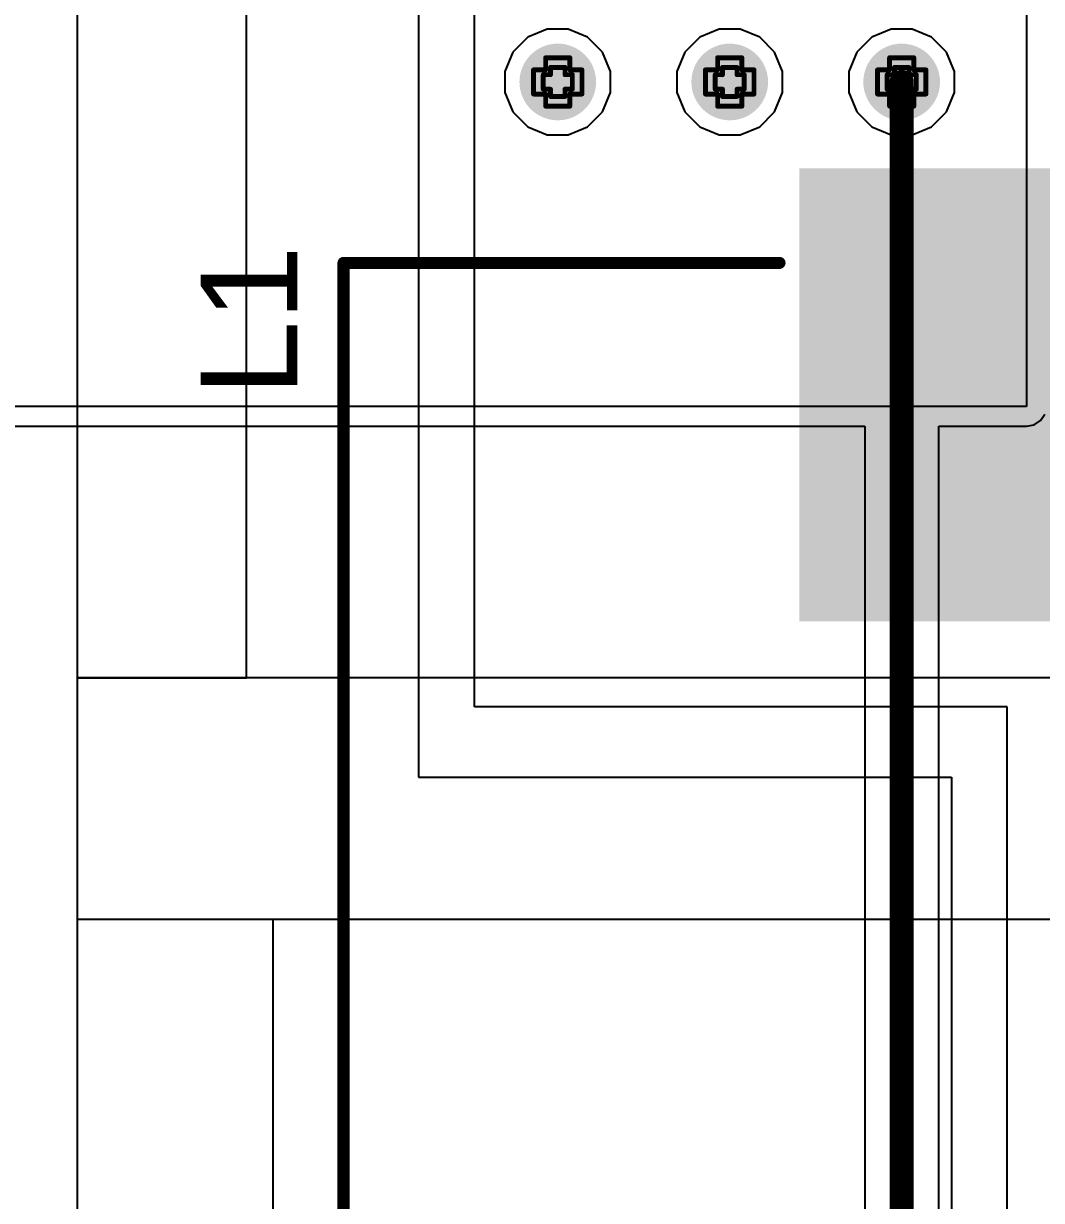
# Model space of a CAD drawing. Header units: inches. Extents: x -7 to 5163, y -3 to 5149.
# Drawn here: x 17.29 to 27.97, y 139.91 to 152.25 of the extents above; entities that cross this region are included whole.
import ezdxf

# ---------------------------------------------------------------- set-up
doc = ezdxf.new("R2010")
doc.units = ezdxf.units.IN
for name, color, linetype in [('Bottom Layer', 5, 'Continuous'), ('Bottom Solder', 6, 'Continuous'), ('Drill Drawing', 1, 'Continuous'), ('GND', 76, 'Continuous'), ('PWR', 16, 'Continuous'), ('Top Layer', 1, 'Continuous'), ('Top Overlay', 2, 'Continuous'), ('Top Paste', 8, 'Continuous'), ('Top Solder', 216, 'Continuous'), ('Via Holes', 16, 'Continuous')]:
    doc.layers.add(name, color=color, linetype=linetype)
doc.styles.add('Arial', font='', dxfattribs={"height": 0.2})
doc.styles.get('Arial').set_extended_font_data('Arial')

# ---------------------------------------------------------------- blocks, each defined once
blk = doc.blocks.new('SRP1270_4R7M_44')
at = {"layer": 'Top Layer'}
blk.add_hatch(color=1, dxfattribs=at).paths.add_polyline_path([(3.225, -2), (3.225, 2), (7.775, 2), (7.775, -2)])
at = {"layer": 'Top Paste'}
blk.add_hatch(color=8, dxfattribs=at).paths.add_polyline_path([(3.225, -2), (3.225, 2), (7.775, 2), (7.775, -2)])
at = {"layer": 'Top Solder'}
blk.add_hatch(color=216, dxfattribs=at).paths.add_polyline_path([(3.123, -2.102), (3.123, 2.102), (7.877, 2.102), (7.877, -2.102)])
at = {"layer": 'Top Overlay', "const_width": 0.127}
for points in [[(-6.909, 6.883), (6.883, 6.883)], [(6.883, 6.883), (6.883, 2.311)]]:
    blk.add_lwpolyline(points, dxfattribs=at)
at = {"layer": 'Top Overlay', "const_width": 0.0635}
for points in [[(6.852, 6.883, 1), (6.915, 6.883, 1)], [(6.852, 6.883, 1), (6.915, 6.883, 1)], [(6.852, 2.311, 1), (6.915, 2.311, 1)]]:
    blk.add_lwpolyline(points, format="xyb", close=True, dxfattribs=at)

msp = doc.modelspace()

# ---------------------------------------------------------------- hatches: boundary and pattern name
at = {"layer": 'Bottom Layer'}
h = msp.add_hatch(color=5, dxfattribs=at)
edge = h.paths.add_edge_path()
edge.add_arc((22.897, 151.638), 0.3, 0, 360)
h = msp.add_hatch(color=5, dxfattribs=at)
edge = h.paths.add_edge_path()
edge.add_arc((24.7, 151.638), 0.3, 0, 360)
h = msp.add_hatch(color=5, dxfattribs=at)
edge = h.paths.add_edge_path()
edge.add_arc((26.503, 151.638), 0.3, 0, 360)
at = {"layer": 'Bottom Solder'}
h = msp.add_hatch(color=6, dxfattribs=at)
edge = h.paths.add_edge_path()
edge.add_arc((22.897, 151.638), 0.402, 0, 360)
h = msp.add_hatch(color=6, dxfattribs=at)
edge = h.paths.add_edge_path()
edge.add_arc((24.7, 151.638), 0.402, 0, 360)
h = msp.add_hatch(color=6, dxfattribs=at)
edge = h.paths.add_edge_path()
edge.add_arc((26.503, 151.638), 0.402, 0, 360)
at = {"layer": 'GND'}
h = msp.add_hatch(color=76, dxfattribs=at)
edge = h.paths.add_edge_path()
edge.add_arc((22.897, 151.638), 0.3, 0, 360)
h = msp.add_hatch(color=76, dxfattribs=at)
edge = h.paths.add_edge_path()
edge.add_arc((24.7, 151.638), 0.3, 0, 360)
h = msp.add_hatch(color=76, dxfattribs=at)
edge = h.paths.add_edge_path()
edge.add_arc((26.503, 151.638), 0.3, 0, 360)
at = {"layer": 'PWR'}
h = msp.add_hatch(color=16, dxfattribs=at)
edge = h.paths.add_edge_path()
edge.add_arc((22.897, 151.638), 0.3, 0, 360)
h = msp.add_hatch(color=16, dxfattribs=at)
edge = h.paths.add_edge_path()
edge.add_arc((24.7, 151.638), 0.3, 0, 360)
h = msp.add_hatch(color=16, dxfattribs=at)
edge = h.paths.add_edge_path()
edge.add_arc((26.503, 151.638), 0.3, 0, 360)
at = {"layer": 'Top Layer'}
h = msp.add_hatch(color=1, dxfattribs=at)
edge = h.paths.add_edge_path()
edge.add_arc((22.897, 151.638), 0.3, 0, 360)
h = msp.add_hatch(color=1, dxfattribs=at)
edge = h.paths.add_edge_path()
edge.add_arc((24.7, 151.638), 0.3, 0, 360)
h = msp.add_hatch(color=1, dxfattribs=at)
edge = h.paths.add_edge_path()
edge.add_arc((26.503, 151.638), 0.3, 0, 360)
at = {"layer": 'Top Solder'}
h = msp.add_hatch(color=216, dxfattribs=at)
edge = h.paths.add_edge_path()
edge.add_arc((22.897, 151.638), 0.402, 0, 360)
h = msp.add_hatch(color=216, dxfattribs=at)
edge = h.paths.add_edge_path()
edge.add_arc((24.7, 151.638), 0.402, 0, 360)
h = msp.add_hatch(color=216, dxfattribs=at)
edge = h.paths.add_edge_path()
edge.add_arc((26.503, 151.638), 0.402, 0, 360)
at = {"layer": 'Via Holes'}
h = msp.add_hatch(color=7, dxfattribs=at)
edge = h.paths.add_edge_path()
edge.add_arc((22.897, 151.638), 0.15, 0, 360)
h = msp.add_hatch(color=7, dxfattribs=at)
edge = h.paths.add_edge_path()
edge.add_arc((24.7, 151.638), 0.15, 0, 360)
h = msp.add_hatch(color=7, dxfattribs=at)
edge = h.paths.add_edge_path()
edge.add_arc((26.503, 151.638), 0.15, 0, 360)

# ---------------------------------------------------------------- linework, layer by layer
at = {"layer": 'Bottom Layer'}
for p, q in [((27.813, 159.537), (27.813, 148.234)), ((27.813, 148.234), (4.96, 148.234)), ((27.959, 148.088), (28.004, 148.155)), ((4.96, 148.027), (26.115, 148.027)), ((26.115, 148.027), (26.115, 136.336)), ((26.892, 136.497), (26.892, 148.027)), ((26.892, 148.027), (27.813, 148.027)), ((27.813, 148.027), (27.892, 148.043)), ((27.892, 148.043), (27.959, 148.088))]:
    msp.add_line(p, q, dxfattribs=at)
at = {"layer": 'Bottom Layer', "const_width": 0.254}
msp.add_lwpolyline([(26.503, 136.336), (26.503, 151.638)], dxfattribs=at)
at = {"layer": 'Bottom Layer', "const_width": 0.127}
msp.add_lwpolyline([(26.44, 151.638, 1), (26.567, 151.638, 1)], format="xyb", close=True, dxfattribs=at)
at = {"layer": 'Drill Drawing', "const_width": 0.0508}
for points in [[(22.77, 151.765), (22.77, 151.892)], [(22.77, 151.892), (23.024, 151.892)], [(22.82, 151.714), (22.82, 151.79)], [(22.82, 151.79), (22.973, 151.79)], [(22.973, 151.714), (22.973, 151.79)], [(23.024, 151.765), (23.024, 151.892)], [(24.573, 151.765), (24.573, 151.892)], [(24.573, 151.892), (24.827, 151.892)], [(24.624, 151.714), (24.624, 151.79)], [(24.624, 151.79), (24.776, 151.79)], [(24.776, 151.714), (24.776, 151.79)], [(24.827, 151.765), (24.827, 151.892)], [(26.376, 151.765), (26.376, 151.892)], [(26.376, 151.892), (26.63, 151.892)], [(26.427, 151.714), (26.427, 151.79)], [(26.427, 151.79), (26.58, 151.79)], [(26.58, 151.714), (26.58, 151.79)], [(26.63, 151.765), (26.63, 151.892)], [(22.643, 151.511), (22.643, 151.765)], [(22.643, 151.765), (22.77, 151.765)], [(22.744, 151.562), (22.744, 151.714)], [(22.744, 151.714), (22.82, 151.714)], [(22.973, 151.714), (23.049, 151.714)], [(23.024, 151.765), (23.151, 151.765)], [(23.049, 151.562), (23.049, 151.714)], [(23.151, 151.511), (23.151, 151.765)], [(24.446, 151.511), (24.446, 151.765)], [(24.446, 151.765), (24.573, 151.765)], [(24.548, 151.562), (24.548, 151.714)], [(24.548, 151.714), (24.624, 151.714)], [(24.776, 151.714), (24.852, 151.714)], [(24.827, 151.765), (24.954, 151.765)], [(24.852, 151.562), (24.852, 151.714)], [(24.954, 151.511), (24.954, 151.765)], [(26.249, 151.511), (26.249, 151.765)], [(26.249, 151.765), (26.376, 151.765)], [(26.351, 151.562), (26.351, 151.714)], [(26.351, 151.714), (26.427, 151.714)], [(26.58, 151.714), (26.656, 151.714)], [(26.63, 151.765), (26.757, 151.765)], [(26.656, 151.562), (26.656, 151.714)], [(26.757, 151.511), (26.757, 151.765)], [(22.744, 151.562), (22.82, 151.562)], [(22.82, 151.486), (22.82, 151.562)], [(22.973, 151.562), (23.049, 151.562)], [(22.973, 151.486), (22.973, 151.562)], [(24.548, 151.562), (24.624, 151.562)], [(24.624, 151.486), (24.624, 151.562)], [(24.776, 151.562), (24.852, 151.562)], [(24.776, 151.486), (24.776, 151.562)], [(26.351, 151.562), (26.427, 151.562)], [(26.427, 151.486), (26.427, 151.562)], [(26.58, 151.562), (26.656, 151.562)], [(26.58, 151.486), (26.58, 151.562)], [(22.643, 151.511), (22.77, 151.511)], [(22.77, 151.384), (22.77, 151.511)], [(22.82, 151.486), (22.973, 151.486)], [(23.024, 151.511), (23.151, 151.511)], [(23.024, 151.384), (23.024, 151.511)], [(24.446, 151.511), (24.573, 151.511)], [(24.573, 151.384), (24.573, 151.511)], [(24.624, 151.486), (24.776, 151.486)], [(24.827, 151.511), (24.954, 151.511)], [(24.827, 151.384), (24.827, 151.511)], [(26.249, 151.511), (26.376, 151.511)], [(26.376, 151.384), (26.376, 151.511)], [(26.427, 151.486), (26.58, 151.486)], [(26.63, 151.511), (26.757, 151.511)], [(26.63, 151.384), (26.63, 151.511)], [(22.77, 151.384), (23.024, 151.384)], [(24.573, 151.384), (24.827, 151.384)], [(26.376, 151.384), (26.63, 151.384)]]:
    msp.add_lwpolyline(points, dxfattribs=at)
at = {"layer": 'Drill Drawing', "const_width": 0.0254}
for points in [[(22.757, 151.892, 1), (22.782, 151.892, 1)], [(22.757, 151.892, 1), (22.782, 151.892, 1)], [(22.808, 151.79, 1), (22.833, 151.79, 1)], [(22.808, 151.79, 1), (22.833, 151.79, 1)], [(22.96, 151.79, 1), (22.986, 151.79, 1)], [(22.96, 151.79, 1), (22.986, 151.79, 1)], [(23.011, 151.892, 1), (23.036, 151.892, 1)], [(23.011, 151.892, 1), (23.036, 151.892, 1)], [(24.56, 151.892, 1), (24.586, 151.892, 1)], [(24.56, 151.892, 1), (24.586, 151.892, 1)], [(24.611, 151.79, 1), (24.637, 151.79, 1)], [(24.611, 151.79, 1), (24.637, 151.79, 1)], [(24.764, 151.79, 1), (24.789, 151.79, 1)], [(24.764, 151.79, 1), (24.789, 151.79, 1)], [(24.814, 151.892, 1), (24.84, 151.892, 1)], [(24.814, 151.892, 1), (24.84, 151.892, 1)], [(26.364, 151.892, 1), (26.389, 151.892, 1)], [(26.364, 151.892, 1), (26.389, 151.892, 1)], [(26.415, 151.79, 1), (26.44, 151.79, 1)], [(26.415, 151.79, 1), (26.44, 151.79, 1)], [(26.567, 151.79, 1), (26.592, 151.79, 1)], [(26.567, 151.79, 1), (26.592, 151.79, 1)], [(26.618, 151.892, 1), (26.643, 151.892, 1)], [(26.618, 151.892, 1), (26.643, 151.892, 1)], [(22.63, 151.765, 1), (22.655, 151.765, 1)], [(22.63, 151.765, 1), (22.655, 151.765, 1)], [(22.732, 151.714, 1), (22.757, 151.714, 1)], [(22.732, 151.714, 1), (22.757, 151.714, 1)], [(22.757, 151.765, 1), (22.782, 151.765, 1)], [(22.757, 151.765, 1), (22.782, 151.765, 1)], [(22.808, 151.714, 1), (22.833, 151.714, 1)], [(22.808, 151.714, 1), (22.833, 151.714, 1)], [(22.96, 151.714, 1), (22.986, 151.714, 1)], [(22.96, 151.714, 1), (22.986, 151.714, 1)], [(23.011, 151.765, 1), (23.036, 151.765, 1)], [(23.011, 151.765, 1), (23.036, 151.765, 1)], [(23.036, 151.714, 1), (23.062, 151.714, 1)], [(23.036, 151.714, 1), (23.062, 151.714, 1)], [(23.138, 151.765, 1), (23.163, 151.765, 1)], [(23.138, 151.765, 1), (23.163, 151.765, 1)], [(24.433, 151.765, 1), (24.459, 151.765, 1)], [(24.433, 151.765, 1), (24.459, 151.765, 1)], [(24.535, 151.714, 1), (24.56, 151.714, 1)], [(24.535, 151.714, 1), (24.56, 151.714, 1)], [(24.56, 151.765, 1), (24.586, 151.765, 1)], [(24.56, 151.765, 1), (24.586, 151.765, 1)], [(24.611, 151.714, 1), (24.637, 151.714, 1)], [(24.611, 151.714, 1), (24.637, 151.714, 1)], [(24.764, 151.714, 1), (24.789, 151.714, 1)], [(24.764, 151.714, 1), (24.789, 151.714, 1)], [(24.814, 151.765, 1), (24.84, 151.765, 1)], [(24.814, 151.765, 1), (24.84, 151.765, 1)], [(24.84, 151.714, 1), (24.865, 151.714, 1)], [(24.84, 151.714, 1), (24.865, 151.714, 1)], [(24.941, 151.765, 1), (24.967, 151.765, 1)], [(24.941, 151.765, 1), (24.967, 151.765, 1)], [(26.237, 151.765, 1), (26.262, 151.765, 1)], [(26.237, 151.765, 1), (26.262, 151.765, 1)], [(26.338, 151.714, 1), (26.364, 151.714, 1)], [(26.338, 151.714, 1), (26.364, 151.714, 1)], [(26.364, 151.765, 1), (26.389, 151.765, 1)], [(26.364, 151.765, 1), (26.389, 151.765, 1)], [(26.415, 151.714, 1), (26.44, 151.714, 1)], [(26.415, 151.714, 1), (26.44, 151.714, 1)], [(26.567, 151.714, 1), (26.592, 151.714, 1)], [(26.567, 151.714, 1), (26.592, 151.714, 1)], [(26.618, 151.765, 1), (26.643, 151.765, 1)], [(26.618, 151.765, 1), (26.643, 151.765, 1)], [(26.643, 151.714, 1), (26.669, 151.714, 1)], [(26.643, 151.714, 1), (26.669, 151.714, 1)], [(26.745, 151.765, 1), (26.77, 151.765, 1)], [(26.745, 151.765, 1), (26.77, 151.765, 1)], [(22.732, 151.562, 1), (22.757, 151.562, 1)], [(22.732, 151.562, 1), (22.757, 151.562, 1)], [(22.808, 151.562, 1), (22.833, 151.562, 1)], [(22.808, 151.562, 1), (22.833, 151.562, 1)], [(22.96, 151.562, 1), (22.986, 151.562, 1)], [(22.96, 151.562, 1), (22.986, 151.562, 1)], [(23.036, 151.562, 1), (23.062, 151.562, 1)], [(23.036, 151.562, 1), (23.062, 151.562, 1)], [(24.535, 151.562, 1), (24.56, 151.562, 1)], [(24.535, 151.562, 1), (24.56, 151.562, 1)], [(24.611, 151.562, 1), (24.637, 151.562, 1)], [(24.611, 151.562, 1), (24.637, 151.562, 1)], [(24.764, 151.562, 1), (24.789, 151.562, 1)], [(24.764, 151.562, 1), (24.789, 151.562, 1)], [(24.84, 151.562, 1), (24.865, 151.562, 1)], [(24.84, 151.562, 1), (24.865, 151.562, 1)], [(26.338, 151.562, 1), (26.364, 151.562, 1)], [(26.338, 151.562, 1), (26.364, 151.562, 1)], [(26.415, 151.562, 1), (26.44, 151.562, 1)], [(26.415, 151.562, 1), (26.44, 151.562, 1)], [(26.567, 151.562, 1), (26.592, 151.562, 1)], [(26.567, 151.562, 1), (26.592, 151.562, 1)], [(26.643, 151.562, 1), (26.669, 151.562, 1)], [(26.643, 151.562, 1), (26.669, 151.562, 1)], [(22.63, 151.511, 1), (22.655, 151.511, 1)], [(22.63, 151.511, 1), (22.655, 151.511, 1)], [(22.757, 151.511, 1), (22.782, 151.511, 1)], [(22.757, 151.511, 1), (22.782, 151.511, 1)], [(22.808, 151.486, 1), (22.833, 151.486, 1)], [(22.808, 151.486, 1), (22.833, 151.486, 1)], [(22.96, 151.486, 1), (22.986, 151.486, 1)], [(22.96, 151.486, 1), (22.986, 151.486, 1)], [(23.011, 151.511, 1), (23.036, 151.511, 1)], [(23.011, 151.511, 1), (23.036, 151.511, 1)], [(23.138, 151.511, 1), (23.163, 151.511, 1)], [(23.138, 151.511, 1), (23.163, 151.511, 1)], [(24.433, 151.511, 1), (24.459, 151.511, 1)], [(24.433, 151.511, 1), (24.459, 151.511, 1)], [(24.56, 151.511, 1), (24.586, 151.511, 1)], [(24.56, 151.511, 1), (24.586, 151.511, 1)], [(24.611, 151.486, 1), (24.637, 151.486, 1)], [(24.611, 151.486, 1), (24.637, 151.486, 1)], [(24.764, 151.486, 1), (24.789, 151.486, 1)], [(24.764, 151.486, 1), (24.789, 151.486, 1)], [(24.814, 151.511, 1), (24.84, 151.511, 1)], [(24.814, 151.511, 1), (24.84, 151.511, 1)], [(24.941, 151.511, 1), (24.967, 151.511, 1)], [(24.941, 151.511, 1), (24.967, 151.511, 1)], [(26.237, 151.511, 1), (26.262, 151.511, 1)], [(26.237, 151.511, 1), (26.262, 151.511, 1)], [(26.364, 151.511, 1), (26.389, 151.511, 1)], [(26.364, 151.511, 1), (26.389, 151.511, 1)], [(26.415, 151.486, 1), (26.44, 151.486, 1)], [(26.415, 151.486, 1), (26.44, 151.486, 1)], [(26.567, 151.486, 1), (26.592, 151.486, 1)], [(26.567, 151.486, 1), (26.592, 151.486, 1)], [(26.618, 151.511, 1), (26.643, 151.511, 1)], [(26.618, 151.511, 1), (26.643, 151.511, 1)], [(26.745, 151.511, 1), (26.77, 151.511, 1)], [(26.745, 151.511, 1), (26.77, 151.511, 1)], [(22.757, 151.384, 1), (22.782, 151.384, 1)], [(22.757, 151.384, 1), (22.782, 151.384, 1)], [(23.011, 151.384, 1), (23.036, 151.384, 1)], [(23.011, 151.384, 1), (23.036, 151.384, 1)], [(24.56, 151.384, 1), (24.586, 151.384, 1)], [(24.56, 151.384, 1), (24.586, 151.384, 1)], [(24.814, 151.384, 1), (24.84, 151.384, 1)], [(24.814, 151.384, 1), (24.84, 151.384, 1)], [(26.364, 151.384, 1), (26.389, 151.384, 1)], [(26.364, 151.384, 1), (26.389, 151.384, 1)], [(26.618, 151.384, 1), (26.643, 151.384, 1)], [(26.618, 151.384, 1), (26.643, 151.384, 1)]]:
    msp.add_lwpolyline(points, format="xyb", close=True, dxfattribs=at)
at = {"layer": 'GND'}
for p, q in [((22.786, 152.192), (22.583, 152.108)), ((23.007, 152.192), (22.786, 152.192)), ((23.21, 152.108), (23.007, 152.192)), ((24.59, 152.192), (24.386, 152.108)), ((24.81, 152.192), (24.59, 152.192)), ((25.014, 152.108), (24.81, 152.192)), ((26.393, 152.192), (26.19, 152.108)), ((26.614, 152.192), (26.393, 152.192)), ((26.817, 152.108), (26.614, 152.192)), ((22.583, 152.108), (22.427, 151.952)), ((23.366, 151.952), (23.21, 152.108)), ((24.386, 152.108), (24.23, 151.952)), ((25.17, 151.952), (25.014, 152.108)), ((26.19, 152.108), (26.034, 151.952)), ((26.973, 151.952), (26.817, 152.108)), ((22.427, 151.952), (22.343, 151.748)), ((23.451, 151.748), (23.366, 151.952)), ((24.23, 151.952), (24.146, 151.748)), ((25.254, 151.748), (25.17, 151.952)), ((26.034, 151.952), (25.949, 151.748)), ((27.057, 151.748), (26.973, 151.952)), ((22.343, 151.748), (22.343, 151.528)), ((23.451, 151.528), (23.451, 151.748)), ((24.146, 151.748), (24.146, 151.528)), ((25.254, 151.528), (25.254, 151.748)), ((25.949, 151.748), (25.949, 151.528)), ((27.057, 151.528), (27.057, 151.748)), ((22.343, 151.528), (22.427, 151.324)), ((23.366, 151.324), (23.451, 151.528)), ((24.146, 151.528), (24.23, 151.324)), ((25.17, 151.324), (25.254, 151.528)), ((25.949, 151.528), (26.034, 151.324)), ((26.973, 151.324), (27.057, 151.528)), ((22.427, 151.324), (22.583, 151.168)), ((23.21, 151.168), (23.366, 151.324)), ((24.23, 151.324), (24.386, 151.168)), ((25.014, 151.168), (25.17, 151.324)), ((26.034, 151.324), (26.19, 151.168)), ((26.817, 151.168), (26.973, 151.324)), ((22.583, 151.168), (22.786, 151.084)), ((22.786, 151.084), (23.007, 151.084)), ((23.007, 151.084), (23.21, 151.168)), ((24.386, 151.168), (24.59, 151.084)), ((24.59, 151.084), (24.81, 151.084)), ((24.81, 151.084), (25.014, 151.168)), ((26.19, 151.168), (26.393, 151.084)), ((26.393, 151.084), (26.614, 151.084)), ((26.614, 151.084), (26.817, 151.168))]:
    msp.add_line(p, q, dxfattribs=at)
at = {"layer": 'PWR'}
for p, q in [((21.438, 190.263), (21.438, 144.348)), ((22.022, 145.085), (22.022, 190.263)), ((27.61, 145.085), (22.022, 145.085)), ((27.61, 123.781), (27.61, 145.085)), ((21.438, 144.348), (27.026, 144.348)), ((27.026, 144.348), (27.026, 120.066))]:
    msp.add_line(p, q, dxfattribs=at)
at = {"layer": 'Top Layer'}
for p, q in [((17.856, 175.595), (17.856, 145.39)), ((19.634, 145.39), (19.634, 175.595)), ((19.634, 145.39), (19.634, 175.362)), ((17.856, 169.748), (17.856, 144.929)), ((34.747, 145.39), (17.856, 145.39)), ((17.856, 145.39), (17.856, 142.857)), ((17.856, 145.39), (19.634, 145.39)), ((29.667, 145.39), (19.634, 145.39)), ((17.856, 144.929), (17.856, 142.857)), ((17.856, 142.857), (34.747, 142.857)), ((17.856, 142.857), (17.856, 142.857)), ((17.856, 142.857), (17.856, 136.398)), ((19.914, 136.068), (19.914, 142.857)), ((19.914, 142.857), (30.734, 142.857))]:
    msp.add_line(p, q, dxfattribs=at)

# ---------------------------------------------------------------- block references
at = {"rotation": 90}
msp.add_blockref('SRP1270_4R7M_44', (27.533, 142.857), dxfattribs=at)

# ---------------------------------------------------------------- texts
at = {"layer": 'Top Overlay', "style": 'Arial'}
msp.add_text('L1', height=1.016, rotation=90, dxfattribs=at).set_placement((20.167, 148.345))

doc.saveas('drawing.dxf')
